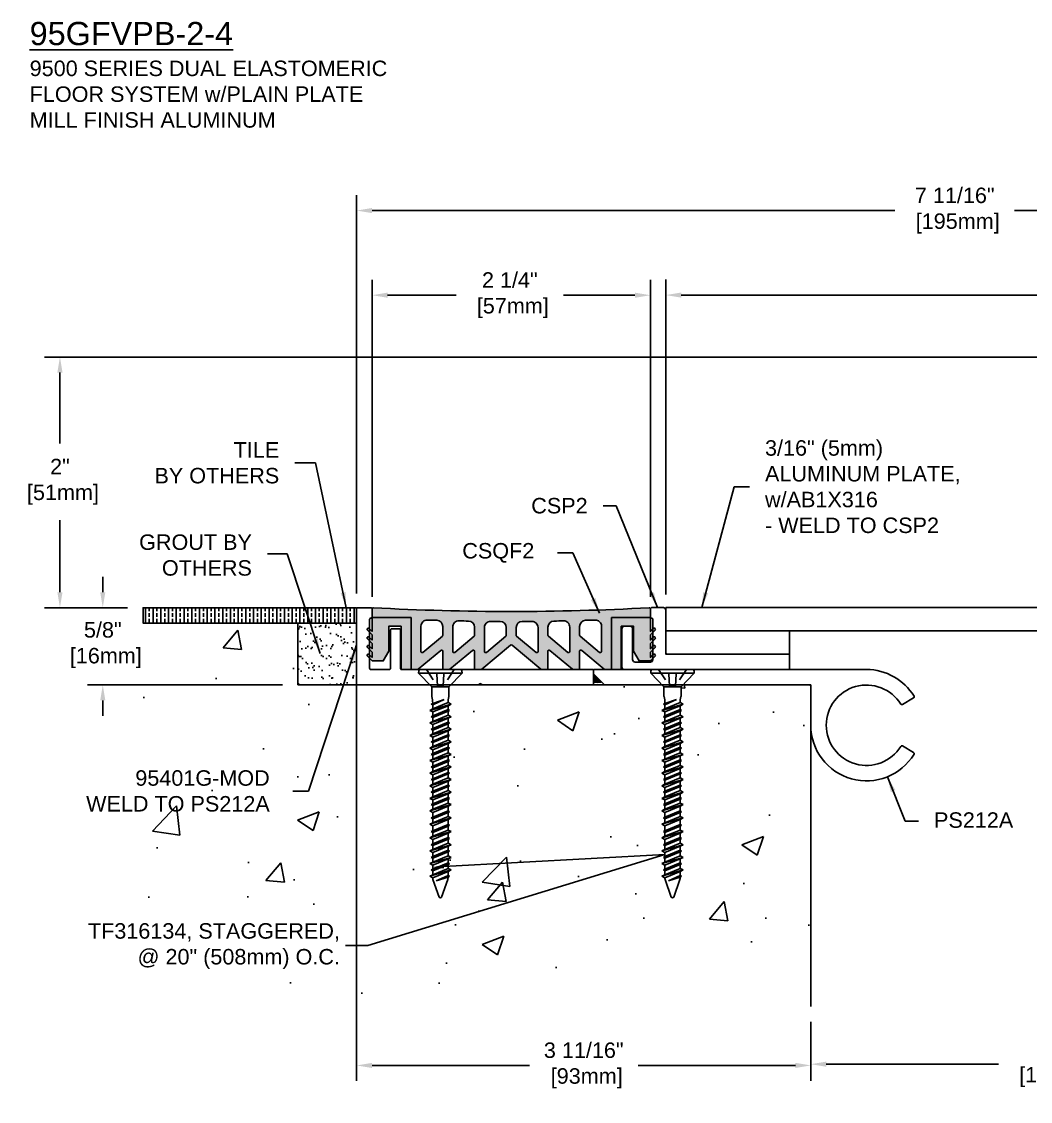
# Model space of a CAD drawing. Header units: inches. Extents: x -1.2 to 34.5, y 3.8 to 12.5.
# Drawn here: x -1.19 to 6.97, y 3.77 to 12.49 of the extents above; entities that cross this region are included whole.
import ezdxf
from ezdxf import colors
from ezdxf.entities.mleader import LeaderData, LeaderLine
from ezdxf.math import Vec2, Vec3

# ---------------------------------------------------------------- set-up
doc = ezdxf.new("R2010")
doc.units = ezdxf.units.IN
doc.header["$MEASUREMENT"] = 0
doc.linetypes.add('DASHED', pattern=[0.75, 0.5, -0.25])
for name, color, linetype in [('anchors', 4, 'Continuous'), ('conditions', 1, 'Continuous'), ('dimensions', 3, 'Continuous'), ('FILLER', 2, 'Continuous'), ('METALS', 7, 'Continuous'), ('text', 2, 'Continuous')]:
    doc.layers.add(name, color=color, linetype=linetype)
doc.styles.add('ARIAL', font='arial.ttf')
doc.dimstyles.new('Arial', dxfattribs={"dimtxt": 0.125, "dimasz": 0.125, "dimexe": 0.125, "dimexo": 0.125, "dimgap": 0.125, "dimtad": 0, "dimtih": 1, "dimtoh": 1, "dimdec": 4, "dimzin": 0, "dimdsep": 46, "dimlunit": 4, "dimtxsty": 'ARIAL', "dimcen": 0.09, "dimadec": 0, "dimazin": 0, "dimtfac": 1, "dimtdec": 4, "dimtofl": 0, "dimtmove": 0, "dimatfit": 3, "dimfxl": 0, "dimfrac": 2, "dimtolj": 1, "dimtzin": 0, "dimarcsym": 0})

# ---------------------------------------------------------------- blocks, each defined once
blk = doc.blocks.new('*D5')
at = {"layer": 'DEFPOINTS', "color": 0}
for p in [(9.1922, 10.2828), (9.1922, 9.7914), (4.0199, 7.7364)]:
    blk.add_point(p, dxfattribs=at)
at = {"layer": 'dimensions', "color": 0, "lineweight": -2}
for p, q in [((4.0199, 7.8614), (4.0199, 10.4078)), ((9.1922, 9.9164), (9.1922, 10.4078)), ((4.1449, 10.2828), (7.1228, 10.2828)), ((9.0672, 10.2828), (8.0893, 10.2828))]:
    blk.add_line(p, q, dxfattribs=at)
at = {"layer": 'dimensions', "color": 0}
for points in [[(4.1449, 10.3037), (4.1449, 10.262), (4.0199, 10.2828)], [(9.0672, 10.3037), (9.0672, 10.262), (9.1922, 10.2828)]]:
    blk.add_solid(points, dxfattribs=at)
at = {"layer": 'dimensions', "color": 0, "insert": (7.606, 10.2828), "char_height": 0.125, "attachment_point": 5, "style": 'ARIAL'}
blk.add_mtext('\\A1;5 3/16"\\P [131mm]', dxfattribs=at)
blk = doc.blocks.new('*D6')
at = {"layer": 'DEFPOINTS', "color": 0}
for p in [(1.5197, 7.6813), (5.1922, 4.5227), (5.1922, 4.0564)]:
    blk.add_point(p, dxfattribs=at)
at = {"layer": 'dimensions', "color": 0, "lineweight": -2}
for p, q in [((1.5197, 7.5563), (1.5197, 3.9314)), ((5.1922, 4.3977), (5.1922, 3.9314)), ((1.6447, 4.0564), (2.9164, 4.0564)), ((5.0672, 4.0564), (3.7955, 4.0564))]:
    blk.add_line(p, q, dxfattribs=at)
at = {"layer": 'dimensions', "color": 0}
for points in [[(1.6447, 4.0772), (1.6447, 4.0356), (1.5197, 4.0564)], [(5.0672, 4.0772), (5.0672, 4.0356), (5.1922, 4.0564)]]:
    blk.add_solid(points, dxfattribs=at)
at = {"layer": 'dimensions', "color": 0, "insert": (3.3559, 4.0564), "char_height": 0.125, "attachment_point": 5, "style": 'ARIAL'}
blk.add_mtext('\\A1;3 11/16"\\P [93mm]', dxfattribs=at)
blk = doc.blocks.new('*D7')
at = {"layer": 'DEFPOINTS', "color": 0}
for p in [(5.1922, 4.5327), (9.1922, 4.5327), (9.1922, 4.0665)]:
    blk.add_point(p, dxfattribs=at)
at = {"layer": 'dimensions', "color": 0, "lineweight": -2}
for p, q in [((5.1922, 4.4077), (5.1922, 3.9415)), ((9.1922, 4.4077), (9.1922, 3.9415)), ((5.3172, 4.0665), (6.7089, 4.0665)), ((9.0672, 4.0665), (7.6754, 4.0665))]:
    blk.add_line(p, q, dxfattribs=at)
at = {"layer": 'dimensions', "color": 0}
for points in [[(5.3172, 4.0873), (5.3172, 4.0456), (5.1922, 4.0665)], [(9.0672, 4.0873), (9.0672, 4.0456), (9.1922, 4.0665)]]:
    blk.add_solid(points, dxfattribs=at)
at = {"layer": 'dimensions', "color": 0, "insert": (7.1922, 4.0665), "char_height": 0.125, "attachment_point": 5, "style": 'ARIAL'}
blk.add_mtext('\\A1;4"\\P [102mm]', dxfattribs=at)
blk = doc.blocks.new('*D10')
at = {"layer": 'DEFPOINTS', "color": 0}
for p in [(-0.5329, 7.7563), (-0.207, 7.7563), (1.0446, 7.1313)]:
    blk.add_point(p, dxfattribs=at)
at = {"layer": 'dimensions', "color": 0, "lineweight": -2}
for p, q in [((-0.5329, 7.8813), (-0.5329, 8.0063)), ((-0.332, 7.7563), (-0.6579, 7.7563)), ((0.9196, 7.1313), (-0.6579, 7.1313)), ((-0.5329, 7.0063), (-0.5329, 6.8813))]:
    blk.add_line(p, q, dxfattribs=at)
at = {"layer": 'dimensions', "color": 0}
for points in [[(-0.5538, 7.8813), (-0.5121, 7.8813), (-0.5329, 7.7563)], [(-0.5538, 7.0063), (-0.5121, 7.0063), (-0.5329, 7.1313)]]:
    blk.add_solid(points, dxfattribs=at)
at = {"layer": 'dimensions', "color": 0, "insert": (-0.5329, 7.4539), "char_height": 0.125, "attachment_point": 5, "style": 'ARIAL'}
blk.add_mtext('\\A1;5/8"\\P [16mm]', dxfattribs=at)
blk = doc.blocks.new('*D11')
at = {"layer": 'DEFPOINTS', "color": 0}
for p in [(9.1922, 9.7814), (-0.8794, 7.7563), (-0.207, 7.7563)]:
    blk.add_point(p, dxfattribs=at)
at = {"layer": 'dimensions', "color": 0, "lineweight": -2}
for p, q in [((9.0672, 9.7814), (-1.0044, 9.7814)), ((-0.8794, 9.6564), (-0.8794, 9.0834)), ((-0.8794, 7.8813), (-0.8794, 8.4643)), ((-0.332, 7.7563), (-1.0044, 7.7563))]:
    blk.add_line(p, q, dxfattribs=at)
at = {"layer": 'dimensions', "color": 0}
for points in [[(-0.9002, 9.6564), (-0.8586, 9.6564), (-0.8794, 9.7814)], [(-0.9002, 7.8813), (-0.8586, 7.8813), (-0.8794, 7.7563)]]:
    blk.add_solid(points, dxfattribs=at)
at = {"layer": 'dimensions', "color": 0, "insert": (-0.8794, 8.7739), "char_height": 0.125, "attachment_point": 5, "style": 'ARIAL'}
blk.add_mtext('\\A1;2"\\P [51mm]', dxfattribs=at)
blk = doc.blocks.new('csp2')
blk.add_lwpolyline([(0, 0.33, -0.414214), (0.02, 0.35), (0.0665, 0.35, -0.414214), (0.0865, 0.33), (0.0865, 0.08, 0.414214), (0.1065, 0.06), (0.23, 0.06, 0.414214), (0.25, 0.08), (0.25, 0.405, 0.414214), (0.24, 0.415, -0.414214), (0.23, 0.425), (0.23, 0.49, -0.414214), (0.24, 0.5), (0.335, 0.5, -0.414214), (0.355, 0.48), (0.355, 0.135, 0.414214), (0.365, 0.125), (1.3552, 0.125), (1.3552, 0), (0.335, 0), (0.02, 0, -0.414214), (0, 0.02)], format="xyb", close=True)
blk = doc.blocks.new('1inchShim')
blk.add_lwpolyline([(46.4521, 33.613), (47.4521, 33.613), (47.4521, 33.4255), (46.4521, 33.4255), (46.4521, 33.613)])
blk = doc.blocks.new('A$C63CB1885')
for p, q in [((-0.1762, 0), (-0.1747, 0.0182)), ((-0.1762, 0), (0.1762, 0)), ((-0.1762, 0), (-0.0698, -0.1125)), ((-0.1634, 0.0285), (0.1634, 0.0285)), ((0.0698, -0.1125), (0.1762, 0)), ((0.1762, 0), (0.1747, 0.0182)), ((-0.0698, -0.1125), (0.0698, -0.1125)), ((-0.0698, -0.1125), (-0.0698, -0.1796)), ((0.0698, -0.1125), (0.0698, -0.1796)), ((-0.0863, -0.3019), (0.0862, -0.2511)), ((-0.0737, -0.2511), (0.0321, -0.2146)), ((-0.0737, -0.2511), (-0.0622, -0.2449)), ((-0.0737, -0.2511), (-0.0622, -0.2573)), ((-0.0687, -0.1892), (-0.0633, -0.2152)), ((-0.0623, -0.2248), (-0.0622, -0.2449)), ((-0.0622, -0.2449), (0.0321, -0.2146)), ((0.0321, -0.2146), (-0.0622, -0.2573)), ((0.0622, -0.2382), (-0.0622, -0.289)), ((-0.0622, -0.2573), (-0.0622, -0.289)), ((0.0622, -0.2248), (0.0622, -0.2382)), ((0.0862, -0.2511), (0.0622, -0.264)), ((0.0862, -0.2511), (0.0622, -0.2382)), ((0.0687, -0.1892), (0.0633, -0.2152)), ((-0.0863, -0.3019), (-0.0622, -0.289)), ((-0.0863, -0.3019), (-0.0622, -0.3148)), ((-0.0737, -0.3527), (0.0737, -0.3019)), ((-0.0737, -0.3527), (-0.0622, -0.3465)), ((0.0622, -0.264), (-0.0622, -0.3148)), ((-0.0622, -0.3465), (0.0622, -0.2957)), ((0.0622, -0.308), (-0.0622, -0.3588)), ((-0.0622, -0.3148), (-0.0622, -0.3465)), ((0.0622, -0.3397), (-0.0622, -0.3905)), ((0.0622, -0.264), (0.0622, -0.2957)), ((0.0737, -0.3019), (0.0622, -0.2957)), ((0.0737, -0.3019), (0.0622, -0.308)), ((0.0622, -0.308), (0.0622, -0.3397)), ((0.0862, -0.3527), (0.0622, -0.3397)), ((-0.0863, -0.4034), (0.0862, -0.3527)), ((-0.0863, -0.4034), (-0.0622, -0.3905)), ((-0.0863, -0.4034), (-0.0622, -0.4164)), ((-0.0737, -0.3527), (-0.0622, -0.3588)), ((-0.0737, -0.4542), (0.0737, -0.4034)), ((-0.0622, -0.3588), (-0.0622, -0.3905)), ((0.0622, -0.3656), (-0.0622, -0.4164)), ((-0.0622, -0.4481), (0.0622, -0.3973)), ((0.0622, -0.4096), (-0.0622, -0.4604)), ((-0.0622, -0.4164), (-0.0622, -0.4481)), ((0.0862, -0.3527), (0.0622, -0.3656)), ((0.0622, -0.3656), (0.0622, -0.3973)), ((0.0737, -0.4034), (0.0622, -0.3973)), ((0.0737, -0.4034), (0.0622, -0.4096)), ((0.0622, -0.4096), (0.0622, -0.4413)), ((-0.0863, -0.505), (0.0862, -0.4542)), ((-0.0863, -0.505), (-0.0622, -0.4921)), ((-0.0863, -0.505), (-0.0622, -0.5179)), ((-0.0737, -0.4542), (-0.0622, -0.4481)), ((-0.0737, -0.4542), (-0.0622, -0.4604)), ((-0.0737, -0.5558), (0.0737, -0.505)), ((0.0622, -0.4413), (-0.0622, -0.4921)), ((-0.0622, -0.4604), (-0.0622, -0.4921)), ((0.0622, -0.4671), (-0.0622, -0.5179)), ((-0.0622, -0.5496), (0.0622, -0.4988)), ((0.0622, -0.5112), (-0.0622, -0.5619)), ((-0.0622, -0.5179), (-0.0622, -0.5496)), ((0.0862, -0.4542), (0.0622, -0.4671)), ((0.0622, -0.4671), (0.0622, -0.4988)), ((0.0737, -0.505), (0.0622, -0.4988)), ((0.0737, -0.505), (0.0622, -0.5112)), ((0.0622, -0.5112), (0.0622, -0.5429)), ((0.0862, -0.4542), (0.0622, -0.4413)), ((-0.0863, -0.6066), (0.0862, -0.5558)), ((-0.0863, -0.6066), (-0.0622, -0.5936)), ((-0.0863, -0.6066), (-0.0622, -0.6195)), ((-0.0737, -0.5558), (-0.0622, -0.5496)), ((-0.0737, -0.5558), (-0.0622, -0.5619)), ((-0.0737, -0.6573), (0.0737, -0.6066)), ((0.0622, -0.5429), (-0.0622, -0.5936)), ((-0.0622, -0.5619), (-0.0622, -0.5936)), ((0.0622, -0.5687), (-0.0622, -0.6195)), ((-0.0622, -0.6512), (0.0622, -0.6004)), ((0.0862, -0.5558), (0.0622, -0.5687)), ((0.0622, -0.5687), (0.0622, -0.6004)), ((0.0737, -0.6066), (0.0622, -0.6004)), ((0.0737, -0.6066), (0.0622, -0.6127)), ((0.0862, -0.5558), (0.0622, -0.5429)), ((-0.0863, -0.7081), (0.0862, -0.6573)), ((-0.0863, -0.7081), (-0.0622, -0.6952)), ((-0.0737, -0.6573), (-0.0622, -0.6512)), ((-0.0737, -0.6573), (-0.0622, -0.6635)), ((0.0622, -0.6127), (-0.0622, -0.6635)), ((-0.0622, -0.6195), (-0.0622, -0.6512)), ((0.0622, -0.6444), (-0.0622, -0.6952)), ((-0.0622, -0.6635), (-0.0622, -0.6952)), ((0.0622, -0.6703), (-0.0622, -0.721)), ((0.0622, -0.6127), (0.0622, -0.6444)), ((0.0862, -0.6573), (0.0622, -0.6703)), ((0.0622, -0.6703), (0.0622, -0.702)), ((0.0862, -0.6573), (0.0622, -0.6444)), ((-0.0863, -0.7081), (-0.0622, -0.721)), ((-0.0863, -0.8097), (0.0862, -0.7589)), ((-0.0737, -0.7589), (0.0737, -0.7081)), ((-0.0737, -0.7589), (-0.0622, -0.7527)), ((-0.0737, -0.7589), (-0.0622, -0.7651)), ((-0.0622, -0.7527), (0.0622, -0.702)), ((0.0622, -0.7143), (-0.0622, -0.7651)), ((-0.0622, -0.721), (-0.0622, -0.7527)), ((0.0622, -0.746), (-0.0622, -0.7968)), ((-0.0622, -0.7651), (-0.0622, -0.7967)), ((0.0622, -0.7718), (-0.0622, -0.8226)), ((0.0737, -0.7081), (0.0622, -0.702)), ((0.0737, -0.7081), (0.0622, -0.7143)), ((0.0622, -0.7143), (0.0622, -0.746)), ((0.0862, -0.7589), (0.0622, -0.7718)), ((0.0622, -0.7718), (0.0622, -0.8035)), ((0.0862, -0.7589), (0.0622, -0.746)), ((-0.0863, -0.8097), (-0.0622, -0.7968)), ((-0.0863, -0.8097), (-0.0622, -0.8226)), ((-0.0863, -0.9112), (0.0862, -0.8605)), ((-0.0737, -0.8605), (0.0737, -0.8097)), ((-0.0737, -0.8605), (-0.0622, -0.8543)), ((-0.0737, -0.8605), (-0.0622, -0.8666)), ((-0.0622, -0.8543), (0.0622, -0.8035)), ((0.0622, -0.8159), (-0.0622, -0.8666)), ((-0.0622, -0.8226), (-0.0622, -0.8543)), ((0.0622, -0.8475), (-0.0622, -0.8983)), ((-0.0622, -0.8666), (-0.0622, -0.8983)), ((0.0737, -0.8097), (0.0622, -0.8035)), ((0.0737, -0.8097), (0.0622, -0.8159)), ((0.0622, -0.8159), (0.0622, -0.8475)), ((0.0862, -0.8605), (0.0622, -0.8734)), ((0.0862, -0.8605), (0.0622, -0.8475)), ((-0.0863, -0.9112), (-0.0622, -0.8983)), ((-0.0863, -0.9112), (-0.0622, -0.9242)), ((-0.0737, -0.962), (0.0737, -0.9112)), ((-0.0737, -0.962), (-0.0622, -0.9559)), ((0.0622, -0.8734), (-0.0622, -0.9242)), ((-0.0622, -0.9559), (0.0622, -0.9051)), ((0.0622, -0.9174), (-0.0622, -0.9682)), ((-0.0622, -0.9242), (-0.0622, -0.9558)), ((0.0622, -0.9491), (-0.0622, -0.9999)), ((0.0622, -0.8734), (0.0622, -0.9051)), ((0.0737, -0.9112), (0.0622, -0.9051)), ((0.0737, -0.9112), (0.0622, -0.9174)), ((0.0622, -0.9174), (0.0622, -0.9491)), ((0.0862, -0.962), (0.0622, -0.9491)), ((-0.0863, -1.0128), (0.0862, -0.962)), ((-0.0863, -1.0128), (-0.0622, -0.9999)), ((-0.0863, -1.0128), (-0.0622, -1.0257)), ((-0.0737, -0.962), (-0.0622, -0.9682)), ((-0.0737, -1.0636), (0.0737, -1.0128)), ((-0.0622, -0.9682), (-0.0622, -0.9999)), ((0.0622, -0.975), (-0.0622, -1.0257)), ((-0.0622, -1.0574), (0.0622, -1.0066)), ((0.0622, -1.019), (-0.0622, -1.0698)), ((-0.0622, -1.0257), (-0.0622, -1.0574)), ((0.0862, -0.962), (0.0622, -0.975)), ((0.0622, -0.975), (0.0622, -1.0066)), ((0.0737, -1.0128), (0.0622, -1.0066)), ((0.0737, -1.0128), (0.0622, -1.019)), ((0.0622, -1.019), (0.0622, -1.0507)), ((-0.0863, -1.1144), (0.0862, -1.0636)), ((-0.0863, -1.1144), (-0.0622, -1.1015)), ((-0.0863, -1.1144), (-0.0622, -1.1273)), ((-0.0737, -1.0636), (-0.0622, -1.0574)), ((-0.0737, -1.0636), (-0.0622, -1.0698)), ((-0.0737, -1.1715), (0.0737, -1.1207)), ((0.0622, -1.0507), (-0.0622, -1.1015)), ((-0.0622, -1.0697), (-0.0622, -1.1014)), ((0.0622, -1.0765), (-0.0622, -1.1273)), ((-0.0622, -1.1653), (0.0622, -1.1145)), ((0.0622, -1.1269), (-0.0622, -1.1776)), ((-0.0622, -1.1273), (-0.0622, -1.1653)), ((0.0862, -1.0636), (0.0622, -1.0765)), ((0.0622, -1.0765), (0.0622, -1.1145)), ((0.0737, -1.1207), (0.0622, -1.1145)), ((0.0737, -1.1207), (0.0622, -1.1269)), ((0.0622, -1.1269), (0.0622, -1.1585)), ((0.0862, -1.0636), (0.0622, -1.0507)), ((-0.0863, -1.2223), (0.0862, -1.1715)), ((-0.0863, -1.2223), (-0.0622, -1.2093)), ((-0.0737, -1.1715), (-0.0622, -1.1653)), ((-0.0737, -1.1715), (-0.0622, -1.1776)), ((0.0622, -1.1585), (-0.0622, -1.2093)), ((-0.0622, -1.1776), (-0.0622, -1.2093)), ((0.0622, -1.1844), (-0.0622, -1.2352)), ((0.0862, -1.1715), (0.0622, -1.1844)), ((0.0622, -1.1844), (0.0622, -1.2247)), ((0.0862, -1.1715), (0.0622, -1.1585)), ((-0.0863, -1.2223), (-0.0622, -1.2352)), ((-0.0863, -1.3324), (0.0862, -1.2816)), ((-0.0737, -1.2816), (0.0737, -1.2308)), ((-0.0737, -1.2816), (-0.0622, -1.2754)), ((-0.0737, -1.2816), (-0.0622, -1.2878)), ((-0.0622, -1.2754), (0.0622, -1.2247)), ((-0.0622, -1.2352), (-0.0622, -1.2754)), ((0.0622, -1.237), (-0.0622, -1.2878)), ((0.0622, -1.2687), (-0.0622, -1.3195)), ((-0.0622, -1.2877), (-0.0622, -1.3194)), ((0.0622, -1.2945), (-0.0622, -1.3453)), ((0.0737, -1.2308), (0.0622, -1.2247)), ((0.0737, -1.2308), (0.0622, -1.237)), ((0.0622, -1.237), (0.0622, -1.2687)), ((0.0862, -1.2816), (0.0622, -1.2945)), ((0.0622, -1.2945), (0.0622, -1.3303)), ((0.0862, -1.2816), (0.0622, -1.2687)), ((-0.0863, -1.3324), (-0.0622, -1.3195)), ((-0.0863, -1.3324), (-0.0622, -1.3453)), ((-0.0863, -1.438), (0.0862, -1.3872)), ((-0.0737, -1.3872), (0.0737, -1.3365)), ((-0.0737, -1.3872), (-0.0622, -1.3811)), ((-0.0737, -1.3872), (-0.0622, -1.3934)), ((-0.0622, -1.3811), (0.0622, -1.3303)), ((0.0622, -1.3426), (-0.0622, -1.3934)), ((-0.0622, -1.3453), (-0.0622, -1.381)), ((0.0622, -1.3743), (-0.0622, -1.4251)), ((-0.0622, -1.3934), (-0.0622, -1.4251)), ((0.0737, -1.3365), (0.0622, -1.3303)), ((0.0737, -1.3365), (0.0622, -1.3426)), ((0.0622, -1.3426), (0.0622, -1.3743)), ((0.0862, -1.3872), (0.0622, -1.4002)), ((0.0862, -1.3872), (0.0622, -1.3743)), ((-0.0863, -1.438), (-0.0622, -1.4251)), ((-0.0863, -1.438), (-0.0622, -1.4509)), ((-0.0737, -1.4895), (0.0737, -1.4387)), ((-0.0737, -1.4895), (-0.0622, -1.4833)), ((0.0622, -1.4002), (-0.0622, -1.4509)), ((-0.0622, -1.4833), (0.0622, -1.4326)), ((0.0622, -1.4449), (-0.0622, -1.4957)), ((-0.0622, -1.4509), (-0.0622, -1.4833)), ((0.0622, -1.4766), (-0.0622, -1.5274)), ((0.0622, -1.4002), (0.0622, -1.4326)), ((0.0737, -1.4387), (0.0622, -1.4326)), ((0.0737, -1.4387), (0.0622, -1.4449)), ((0.0622, -1.4449), (0.0622, -1.4766)), ((0.0862, -1.4895), (0.0622, -1.4766)), ((-0.0863, -1.5403), (0.0862, -1.4895)), ((-0.0863, -1.5403), (-0.0622, -1.5274)), ((-0.0863, -1.5403), (-0.0622, -1.5532)), ((-0.0737, -1.4895), (-0.0622, -1.4957)), ((-0.0737, -1.5918), (0.0737, -1.541)), ((-0.0622, -1.4956), (-0.0621, -1.5273)), ((0.0622, -1.5024), (-0.0622, -1.5532)), ((-0.0622, -1.5856), (0.0622, -1.5348)), ((0.0622, -1.5471), (-0.0622, -1.5979)), ((-0.0621, -1.5532), (-0.0621, -1.5856)), ((0.0862, -1.4895), (0.0622, -1.5024)), ((0.0622, -1.5024), (0.0622, -1.5348)), ((0.0737, -1.541), (0.0622, -1.5348)), ((0.0737, -1.541), (0.0622, -1.5471)), ((0.0622, -1.5471), (0.0622, -1.5788)), ((-0.0863, -1.6425), (0.0862, -1.5918)), ((-0.0863, -1.6425), (-0.0622, -1.6296)), ((-0.0863, -1.6425), (-0.0622, -1.6555)), ((-0.0737, -1.5918), (-0.0622, -1.5856)), ((-0.0737, -1.5918), (-0.0622, -1.5979)), ((0.0622, -1.5788), (-0.0622, -1.6296)), ((0.0622, -1.6047), (-0.0622, -1.6555)), ((-0.0621, -1.5979), (-0.0621, -1.6296)), ((-0.0335, -1.6795), (0.0622, -1.6364)), ((-0.0335, -1.6795), (0.0737, -1.6425)), ((0.0622, -1.6487), (-0.0335, -1.6795)), ((0.0862, -1.5918), (0.0622, -1.6047)), ((0.0622, -1.6047), (0.0622, -1.6522)), ((0.0737, -1.6425), (0.0622, -1.6364)), ((0.0737, -1.6425), (0.0622, -1.6487)), ((0.0862, -1.5918), (0.0622, -1.5788)), ((-0.0596, -1.6676), (-0.0096, -1.8103)), ((0.0596, -1.6676), (0.0096, -1.8103))]:
    blk.add_line(p, q)
at = {"linetype": 'DASHED', "ltscale": 0.025}
for p, q in [((-0.1125, 0.0285), (-0.024, -0.1065)), ((-0.024, -0.1065), (-0.0311, 0.0283)), ((0.024, -0.1065), (0.0311, 0.0285)), ((0.1125, 0.0285), (0.024, -0.1065)), ((-0.024, -0.1065), (0.024, -0.1065))]:
    blk.add_line(p, q, dxfattribs=at)
for centre, radius, start, end in [((-0.1634, 0.0173), 0.0112, 90, 175), ((0.1634, 0.0173), 0.0112, 5, 90), ((-0.0233, -0.1796), 0.0465, 180, 191.9357), ((-0.1088, -0.2248), 0.0465, 0, 11.9357), ((0.1087, -0.2248), 0.0465, 168.0643, 180), ((0.0233, -0.1796), 0.0465, 348.0643, 0), ((-0.0158, -1.6522), 0.0465, 183.94761, 199.30575), ((0.0158, -1.6522), 0.0465, 340.69425, 0), ((0, -1.806), 0.0106, 204.10008, 335.89992)]:
    blk.add_arc(centre, radius, start, end)
blk = doc.blocks.new('TF316134')
blk.add_blockref('A$C63CB1885', (0, -0.0285))
blk = doc.blocks.new('*D12')
at = {"layer": 'DEFPOINTS', "color": 0}
for p in [(9.1922, 10.9659), (9.1922, 10.7344), (1.5197, 7.7464)]:
    blk.add_point(p, dxfattribs=at)
at = {"layer": 'dimensions', "color": 0, "lineweight": -2}
for p, q in [((1.5197, 7.8714), (1.5197, 11.0909)), ((9.1922, 10.8594), (9.1922, 11.0909)), ((1.6447, 10.9659), (5.8727, 10.9659)), ((9.0672, 10.9659), (6.8392, 10.9659))]:
    blk.add_line(p, q, dxfattribs=at)
at = {"layer": 'dimensions', "color": 0}
for points in [[(1.6447, 10.9867), (1.6447, 10.945), (1.5197, 10.9659)], [(9.0672, 10.9867), (9.0672, 10.945), (9.1922, 10.9659)]]:
    blk.add_solid(points, dxfattribs=at)
at = {"layer": 'dimensions', "color": 0, "insert": (6.3559, 10.9659), "char_height": 0.125, "attachment_point": 5, "style": 'ARIAL'}
blk.add_mtext('\\A1;7 11/16"\\P [195mm]', dxfattribs=at)
blk = doc.blocks.new('*D13')
at = {"layer": 'DEFPOINTS', "color": 0}
for p in [(3.8947, 10.2818), (1.6447, 7.7189), (3.8947, 7.7189)]:
    blk.add_point(p, dxfattribs=at)
at = {"layer": 'dimensions', "color": 0, "lineweight": -2}
for p, q in [((1.6447, 7.8439), (1.6447, 10.4068)), ((3.8947, 7.8439), (3.8947, 10.4068)), ((1.7697, 10.2818), (2.3235, 10.2818)), ((3.7697, 10.2818), (3.1929, 10.2818))]:
    blk.add_line(p, q, dxfattribs=at)
at = {"layer": 'dimensions', "color": 0}
for points in [[(1.7697, 10.3027), (1.7697, 10.261), (1.6447, 10.2818)], [(3.7697, 10.3027), (3.7697, 10.261), (3.8947, 10.2818)]]:
    blk.add_solid(points, dxfattribs=at)
at = {"layer": 'dimensions', "color": 0, "insert": (2.7582, 10.2818), "char_height": 0.125, "attachment_point": 5, "style": 'ARIAL'}
blk.add_mtext('\\A1;2 1/4"\\P [57mm]', dxfattribs=at)
blk = doc.blocks.new('PS212A')
at = {"linetype": 'Continuous', "flags": 128}
blk.add_lwpolyline([(0.4509, 0.1254), (-1.7472, 0.1254, 0.414214), (-1.7572, 0.1154), (-1.7572, 0.0945, 0.198912), (-1.7543, 0.0875), (-1.6701, 0.0033, 0.198912), (-1.663, 0.0004), (-0.0092, 0.0004, -0.414214), (0.0008, -0.0096), (0.0008, -0.3247, 0.758338), (0.8355, -0.5586, 0.420887), (0.832, -0.5447), (0.741, -0.4922, 0.405496), (0.7275, -0.4956, -3.520953), (0.7275, -0.1539, 0.405496), (0.741, -0.1573), (0.832, -0.1047, 0.420887), (0.8355, -0.0909, 0.261868)], format="xyb", close=True, dxfattribs=at)
blk = doc.blocks.new('95401G')
blk.add_lwpolyline([(1.9147, 0), (1.0194, 0, -0.198912), (1.0123, 0.0029), (1.0073, 0.0079, 0.414214), (0.9932, 0.0079), (0.9882, 0.0029, -0.198912), (0.9811, 0), (0.0102, 0, -0.414214), (0.0002, 0.01), (0.0002, 0.615, -0.414214), (0.0102, 0.625), (0.1152, 0.625, -0.414214), (0.1252, 0.615), (0.1252, 0.55, -0.414214), (0.1152, 0.54, 0.414214), (0.1052, 0.53), (0.1052, 0.135, 0.414214), (0.1152, 0.125), (0.2652, 0.125, 0.414214), (0.2752, 0.135), (0.2752, 0.445, -0.414214), (0.2852, 0.455), (0.3452, 0.455, -0.414214), (0.3552, 0.445), (0.3552, 0.135, 0.414214), (0.3652, 0.125), (1.9147, 0.125)], format="xyb", close=True)
blk = doc.blocks.new('CSQF2')
h = blk.add_hatch(color=256)
h.paths.add_polyline_path([(4.5589, 1.888, 0.430422), (4.5483, 1.898, -0.027516), (2.3194, 1.898, 0.430422), (2.3089, 1.888), (2.3089, 1.8186), (2.6239, 1.8186), (2.6239, 1.3986), (2.6757, 1.3986, 0.176327), (2.6822, 1.4009), (2.8641, 1.5536, -0.63707), (2.8805, 1.5459), (2.8805, 1.4086, 0.414214), (2.8905, 1.3986), (2.9323, 1.3986, 0.176327), (2.9388, 1.4009), (3.1207, 1.5536, -0.63707), (3.1371, 1.5459), (3.1371, 1.4086, 0.414214), (3.1471, 1.3986), (3.1889, 1.3986, 0.176327), (3.1954, 1.4009), (3.4275, 1.5957, -0.36397), (3.4403, 1.5957), (3.6724, 1.4009, 0.176327), (3.6788, 1.3986), (3.7207, 1.3986, 0.414214), (3.7307, 1.4086), (3.7307, 1.5459, -0.63707), (3.7471, 1.5536), (3.929, 1.4009, 0.176327), (3.9354, 1.3986), (3.9773, 1.3986, 0.414214), (3.9873, 1.4086), (3.9873, 1.5459, -0.63707), (4.0037, 1.5536), (4.1856, 1.4009, 0.176327), (4.192, 1.3986), (4.2439, 1.3986), (4.2439, 1.8186), (4.5589, 1.8186)])
h.paths.add_polyline_path([(3.2675, 1.788, 0.000939), (3.3439, 1.7875, -0.412919), (3.3937, 1.7375), (3.3937, 1.6764, -0.221695), (3.3901, 1.6688), (3.2335, 1.5374, -0.63707), (3.2171, 1.545), (3.2171, 1.738, -0.416611)], flags=16)
h.paths.add_polyline_path([(3.1371, 1.7403), (3.1371, 1.6764, -0.221695), (3.1335, 1.6688), (2.9769, 1.5374, -0.63707), (2.9605, 1.545), (2.9605, 1.7417, -0.420307), (3.0115, 1.7917, 0.000939), (3.0879, 1.7903, -0.409242)], flags=16)
h.paths.add_polyline_path([(3.5239, 1.7875, 0.000939), (3.6003, 1.788, -0.416611), (3.6507, 1.738), (3.6507, 1.545, -0.63707), (3.6343, 1.5374), (3.4777, 1.6688, -0.221695), (3.4741, 1.6764), (3.4741, 1.7375, -0.412919)], flags=16)
h.paths.add_polyline_path([(2.8805, 1.7463), (2.8805, 1.6764, -0.221695), (2.8769, 1.6688), (2.7203, 1.5374, -0.63707), (2.7039, 1.545), (2.7039, 1.7487, -0.424014), (2.7555, 1.7987, 0.000939), (2.832, 1.7963, -0.405574)], flags=16)
h.paths.add_polyline_path([(3.7798, 1.7903, 0.000939), (3.8562, 1.7917, -0.420307), (3.9073, 1.7417), (3.9073, 1.545, -0.63707), (3.8909, 1.5374), (3.7343, 1.6688, -0.221695), (3.7307, 1.6764), (3.7307, 1.7403, -0.409242)], flags=16)
h.paths.add_polyline_path([(4.0358, 1.7963, 0.000939), (4.1122, 1.7987, -0.424014), (4.1639, 1.7487), (4.1639, 1.545, -0.63707), (4.1475, 1.5374), (3.9909, 1.6688, -0.221695), (3.9873, 1.6764), (3.9873, 1.7463, -0.405574)], flags=16)
h.paths.add_polyline_path([(2.6239, 1.8186), (2.3089, 1.8186), (2.3089, 1.7069), (2.2851, 1.7307, 0.414214), (2.271, 1.7307, 0.414214), (2.271, 1.7165), (2.3089, 1.6786), (2.3089, 1.6369), (2.2851, 1.6607, 0.414214), (2.271, 1.6607, 0.414214), (2.271, 1.6465), (2.3089, 1.6086), (2.3089, 1.5669), (2.2851, 1.5907, 0.414214), (2.271, 1.5907, 0.414214), (2.271, 1.5765), (2.3089, 1.5386), (2.3089, 1.4969), (2.2851, 1.5207, 0.414214), (2.271, 1.5207, 0.414214), (2.271, 1.5065), (2.306, 1.4715, 0.198912), (2.313, 1.4686), (2.3989, 1.4686), (2.4439, 1.5465), (2.4439, 1.7486), (2.5439, 1.7486), (2.5439, 1.3986), (2.6239, 1.3986)])
h.paths.add_polyline_path([(4.3239, 1.7486), (4.4239, 1.7486), (4.4239, 1.5465), (4.4689, 1.4686), (4.5547, 1.4686, 0.198912), (4.5618, 1.4715), (4.5968, 1.5065, 0.414214), (4.5968, 1.5207, 0.414214), (4.5827, 1.5207), (4.5589, 1.4969), (4.5589, 1.5386), (4.5968, 1.5765, 0.414214), (4.5968, 1.5907, 0.414214), (4.5827, 1.5907), (4.5589, 1.5669), (4.5589, 1.6086), (4.5968, 1.6465, 0.414214), (4.5968, 1.6607, 0.414214), (4.5827, 1.6607), (4.5589, 1.6369), (4.5589, 1.6786), (4.5968, 1.7165, 0.414214), (4.5968, 1.7307, 0.414214), (4.5827, 1.7307), (4.5589, 1.7069), (4.5589, 1.8186), (4.2439, 1.8186), (4.2439, 1.3986), (4.3239, 1.3986)])
for p, q in [((2.3089, 1.8186), (2.6239, 1.8186)), ((2.6239, 1.8186), (2.3089, 1.8186)), ((2.6239, 1.8186), (2.6239, 1.3986)), ((2.6239, 1.3986), (2.6239, 1.8186)), ((4.2439, 1.8186), (4.2439, 1.3986)), ((4.5589, 1.8186), (4.2439, 1.8186)), ((4.2439, 1.8186), (4.5589, 1.8186)), ((4.2439, 1.3986), (4.2439, 1.8186))]:
    blk.add_line(p, q)
for points in [[(2.8905, 1.3986), (2.9323, 1.3986, 0.176327), (2.9388, 1.4009), (3.1207, 1.5536, -0.63707), (3.1371, 1.5459), (3.1371, 1.4086, 0.414214), (3.1471, 1.3986), (3.1889, 1.3986, 0.176327), (3.1954, 1.4009), (3.4275, 1.5957, -0.36397), (3.4403, 1.5957), (3.6724, 1.4009, 0.176327), (3.6788, 1.3986), (3.7207, 1.3986, 0.414214), (3.7307, 1.4086), (3.7307, 1.5459, -0.63707), (3.7471, 1.5536), (3.929, 1.4009, 0.176327), (3.9354, 1.3986), (3.9773, 1.3986, 0.414214), (3.9873, 1.4086), (3.9873, 1.5459, -0.63707), (4.0037, 1.5536), (4.1856, 1.4009, 0.176327), (4.192, 1.3986), (4.2439, 1.3986), (4.3239, 1.3986), (4.3239, 1.7486), (4.4239, 1.7486), (4.4239, 1.5465), (4.4689, 1.4686), (4.5547, 1.4686, 0.198912), (4.5618, 1.4715), (4.5968, 1.5065, 0.414214), (4.5968, 1.5207, 0.414214), (4.5827, 1.5207), (4.5589, 1.4969), (4.5589, 1.5386), (4.5968, 1.5765, 0.414214), (4.5968, 1.5907, 0.414214), (4.5827, 1.5907), (4.5589, 1.5669), (4.5589, 1.6086), (4.5968, 1.6465, 0.414214), (4.5968, 1.6607, 0.414214), (4.5827, 1.6607), (4.5589, 1.6369), (4.5589, 1.6786), (4.5968, 1.7165, 0.414214), (4.5968, 1.7307, 0.414214), (4.5827, 1.7307), (4.5589, 1.7069), (4.5589, 1.8186), (4.5589, 1.888, 0.430422), (4.5483, 1.898, -0.027516), (2.3194, 1.898, 0.430422), (2.3089, 1.888), (2.3089, 1.8186), (2.3089, 1.7069), (2.2851, 1.7307, 0.414214), (2.271, 1.7307, 0.414214), (2.271, 1.7165), (2.3089, 1.6786), (2.3089, 1.6369), (2.2851, 1.6607, 0.414214), (2.271, 1.6607, 0.414214), (2.271, 1.6465), (2.3089, 1.6086), (2.3089, 1.5669), (2.2851, 1.5907, 0.414214), (2.271, 1.5907, 0.414214), (2.271, 1.5765), (2.3089, 1.5386), (2.3089, 1.4969), (2.2851, 1.5207, 0.414214), (2.271, 1.5207, 0.414214), (2.271, 1.5065), (2.306, 1.4715, 0.198912), (2.313, 1.4686), (2.3989, 1.4686), (2.4439, 1.5465), (2.4439, 1.7486), (2.5439, 1.7486), (2.5439, 1.3986), (2.6239, 1.3986), (2.6757, 1.3986, 0.176327), (2.6822, 1.4009), (2.8641, 1.5536, -0.63707), (2.8805, 1.5459), (2.8805, 1.4086, 0.414214)], [(2.8805, 1.6764, -0.221695), (2.8769, 1.6688), (2.7203, 1.5374, -0.63707), (2.7039, 1.545), (2.7039, 1.7487, -0.424014), (2.7555, 1.7987, 0.000939), (2.832, 1.7963, -0.405574), (2.8805, 1.7463)], [(3.1371, 1.7403), (3.1371, 1.6764, -0.221695), (3.1335, 1.6688), (2.9769, 1.5374, -0.63707), (2.9605, 1.545), (2.9605, 1.7417, -0.420307), (3.0115, 1.7917, 0.000939), (3.0879, 1.7903, -0.409242)], [(3.3937, 1.7375), (3.3937, 1.6764, -0.221695), (3.3901, 1.6688), (3.2335, 1.5374, -0.63707), (3.2171, 1.545), (3.2171, 1.738, -0.416611), (3.2675, 1.788, 0.000939), (3.3439, 1.7875, -0.412919)], [(3.4741, 1.7375), (3.4741, 1.6764, 0.221695), (3.4777, 1.6688), (3.6343, 1.5374, 0.63707), (3.6507, 1.545), (3.6507, 1.738, 0.416611), (3.6003, 1.788, -0.000939), (3.5239, 1.7875, 0.412919)], [(3.7798, 1.7903, 0.409242), (3.7307, 1.7403), (3.7307, 1.6764, 0.221695), (3.7343, 1.6688), (3.8909, 1.5374, 0.63707), (3.9073, 1.545), (3.9073, 1.7417, 0.420307), (3.8562, 1.7917, -0.000939)], [(3.9873, 1.7463), (3.9873, 1.6764, 0.221695), (3.9909, 1.6688), (4.1475, 1.5374, 0.63707), (4.1639, 1.545), (4.1639, 1.7487, 0.424014), (4.1122, 1.7987, -0.000939), (4.0358, 1.7963, 0.405574)]]:
    blk.add_lwpolyline(points, format="xyb", close=True)

msp = doc.modelspace()

# ---------------------------------------------------------------- hatches: boundary and pattern name
at = {"layer": 'conditions'}
h = msp.add_hatch(dxfattribs=at)
h.set_pattern_fill('ANSI33', color=256, scale=0.25, angle=45, style=0)
h.set_pattern_definition([(90, (-0.31365, 5.72848), (-0.0625, 1e-17), []), (90, (-0.2824, 5.75973), (-0.0625, 1e-17), [0.03125, -0.015625])])
h.paths.add_polyline_path([(-0.20698, 7.75632), (-0.20698, 7.63132), (1.50467, 7.63132), (1.50467, 7.73632, -0.4142136), (1.52467, 7.75632)])
h = msp.add_hatch(dxfattribs=at)
h.set_pattern_fill('AR-CONC', color=256, scale=0.25, style=0)
h.set_pattern_definition([(50, (-2.8016, 5.8635), (1.79315, -0.15688), [0.1875, -2.0625]), (355, (-2.8016, 5.8635), (-0.34688, 1.8805), [0.15, -1.65]), (100.451, (-2.6522, 5.8504), (1.44627, 1.7236), [0.15935, -1.75286]), (46.184, (-2.8016, 6.3635), (2.6681, -0.4138), [0.28125, -3.09375]), (96.636, (-2.5793, 6.329), (2.33666, 2.4353), [0.239, -2.6293]), (351.184, (-2.8016, 6.3635), (2.3367, 2.4353), [0.225, -2.475]), (21, (-2.5516, 6.2385), (1.49227, -1.00655), [0.1875, -2.0625]), (326, (-2.5516, 6.2385), (0.6083, 1.81288), [0.15, -1.65]), (71.451, (-2.4273, 6.1546), (2.10056, 0.80633), [0.15935, -1.75286]), (37.5, (-2.80165, 5.8635), (0.0304, 0.832235), [0, -1.63, 0, -1.675, 0, -1.65625]), (7.5, (-2.80165, 5.8635), (0.65767, 0.98603), [0, -0.955, 0, -1.5925, 0, -0.63125]), (327.5, (-3.35915, 5.8635), (1.334556, -0.056387), [0, -0.625, 0, -1.95, 0, -2.5875]), (317.5, (-3.6091, 5.8635), (1.45797, 0.25026), [0, -0.8125, 0, -1.295, 0, -1.8375])])
h.paths.add_polyline_path([(5.19217, 7.14136), (4.16816, 7.14136), (4.14355, 7.11536), (4.14355, 7.0434), (4.13706, 7.01268, 0.0521265), (4.13605, 7.00306), (4.13605, 6.98969), (4.16005, 6.97677), (4.13605, 6.96384), (4.13605, 6.93215), (4.14749, 6.92598), (4.13605, 6.91982), (4.13605, 6.88813), (4.16005, 6.8752), (4.13605, 6.86228), (4.13605, 6.83058), (4.14749, 6.82442), (4.13605, 6.81826), (4.13605, 6.78657), (4.16005, 6.77364), (4.13605, 6.76072), (4.13605, 6.72902), (4.14749, 6.72286), (4.13605, 6.7167), (4.13605, 6.685), (4.16005, 6.67208), (4.13605, 6.65915), (4.13605, 6.62746), (4.14749, 6.6213), (4.13605, 6.61513), (4.13605, 6.58344), (4.16005, 6.57052), (4.13605, 6.55759), (4.13605, 6.5259), (4.14749, 6.51973), (4.13605, 6.51357), (4.13605, 6.48188), (4.16005, 6.46895), (4.13605, 6.45603), (4.13605, 6.42433), (4.14749, 6.41817), (4.13605, 6.41201), (4.13605, 6.38032), (4.16005, 6.36739), (4.13605, 6.35447), (4.13605, 6.32277), (4.14749, 6.31661), (4.13605, 6.31045), (4.13605, 6.27875), (4.16005, 6.26583), (4.13605, 6.2529), (4.13605, 6.22121), (4.14749, 6.21505), (4.13605, 6.20888), (4.13605, 6.17719), (4.16005, 6.16427), (4.13605, 6.15134), (4.13605, 6.11333), (4.14749, 6.10717), (4.13605, 6.101), (4.13605, 6.06931), (4.16005, 6.05638), (4.13605, 6.04346), (4.13605, 6.0032), (4.14749, 5.99704), (4.13605, 5.99088), (4.13605, 5.95918), (4.16005, 5.94626), (4.13605, 5.93333), (4.13605, 5.89757), (4.14749, 5.89141), (4.13605, 5.88524), (4.13605, 5.85355), (4.16005, 5.84062), (4.13605, 5.8277), (4.13605, 5.79531), (4.14749, 5.78914), (4.13605, 5.78298), (4.13605, 5.75129), (4.16005, 5.73836), (4.13605, 5.72544), (4.13605, 5.69305), (4.14749, 5.68688), (4.13605, 5.68072), (4.13605, 5.64903), (4.16005, 5.6361), (4.13605, 5.62318), (4.13605, 5.59956), (4.15057, 5.60609), (4.16201, 5.59993), (4.15057, 5.59377), (4.13605, 5.5891), (4.13605, 5.56773), (4.08402, 5.41922, -0.7741233), (4.06358, 5.41922), (4.01155, 5.56773), (4.01155, 5.5724), (3.98755, 5.58532), (4.01155, 5.59825), (4.01155, 5.62994), (4.00011, 5.6361), (4.01155, 5.64227), (4.01155, 5.67466), (3.98755, 5.68758), (4.01155, 5.70051), (4.01155, 5.7322), (4.00011, 5.73836), (4.01155, 5.74453), (4.01155, 5.77692), (3.98755, 5.78984), (4.01155, 5.80277), (4.01155, 5.83446), (4.00011, 5.84062), (4.01155, 5.84679), (4.01155, 5.88255), (3.98755, 5.89548), (4.01155, 5.9084), (4.01155, 5.94009), (4.00011, 5.94626), (4.01155, 5.95242), (4.01155, 5.99268), (3.98755, 6.0056), (4.01155, 6.01853), (4.01155, 6.05022), (4.00011, 6.05638), (4.01155, 6.06255), (4.01155, 6.0747), (4.01155, 6.10056), (3.98755, 6.11348), (4.01155, 6.12641), (4.01155, 6.1581), (4.00011, 6.16427), (4.01155, 6.17043), (4.01155, 6.20212), (3.98755, 6.21505), (4.01155, 6.22797), (4.01155, 6.25966), (4.00011, 6.26583), (4.01155, 6.27199), (4.01155, 6.30368), (3.98755, 6.31661), (4.01155, 6.32953), (4.01155, 6.36123), (4.00011, 6.36739), (4.01155, 6.37355), (4.01155, 6.40525), (3.98755, 6.41817), (4.01155, 6.4311), (4.01155, 6.46279), (4.00011, 6.46895), (4.01155, 6.47512), (4.01155, 6.50681), (3.98755, 6.51973), (4.01155, 6.53266), (4.01155, 6.56435), (4.00011, 6.57052), (4.01155, 6.57668), (4.01155, 6.60837), (3.98755, 6.6213), (4.01155, 6.63422), (4.01155, 6.66591), (4.00011, 6.67208), (4.01155, 6.67824), (4.01155, 6.70993), (3.98755, 6.72286), (4.01155, 6.73578), (4.01155, 6.76748), (4.00011, 6.77364), (4.01155, 6.7798), (4.01155, 6.8115), (3.98755, 6.82442), (4.01155, 6.83735), (4.01155, 6.86904), (4.00011, 6.8752), (4.01155, 6.88137), (4.01155, 6.91306), (3.98755, 6.92598), (4.01155, 6.93891), (4.01155, 6.9706), (4.00011, 6.97677), (4.01155, 6.98293), (4.01155, 7.00306, 0.0521265), (4.01054, 7.01268), (4.00405, 7.0434), (4.00405, 7.11536), (3.97944, 7.14136), (2.29107, 7.14136), (2.26646, 7.11536), (2.26646, 7.0434), (2.25997, 7.01268, 0.0521265), (2.25896, 7.00306), (2.25896, 6.98969), (2.28296, 6.97677), (2.25896, 6.96384), (2.25896, 6.93215), (2.27041, 6.92598), (2.25896, 6.91982), (2.25896, 6.88813), (2.28296, 6.8752), (2.25896, 6.86228), (2.25896, 6.83058), (2.27041, 6.82442), (2.25896, 6.81826), (2.25896, 6.78657), (2.28296, 6.77364), (2.25896, 6.76072), (2.25896, 6.72902), (2.27041, 6.72286), (2.25896, 6.7167), (2.25896, 6.685), (2.28296, 6.67208), (2.25896, 6.65915), (2.25896, 6.62746), (2.27041, 6.6213), (2.25896, 6.61513), (2.25896, 6.58344), (2.28296, 6.57052), (2.25896, 6.55759), (2.25896, 6.5259), (2.27041, 6.51973), (2.25896, 6.51357), (2.25896, 6.48188), (2.28296, 6.46895), (2.25896, 6.45603), (2.25896, 6.42433), (2.27041, 6.41817), (2.25896, 6.41201), (2.25896, 6.38032), (2.28296, 6.36739), (2.25896, 6.35447), (2.25896, 6.32277), (2.27041, 6.31661), (2.25896, 6.31045), (2.25896, 6.27875), (2.28296, 6.26583), (2.25896, 6.2529), (2.25896, 6.22121), (2.27041, 6.21505), (2.25896, 6.20888), (2.25896, 6.17719), (2.28296, 6.16427), (2.25896, 6.15134), (2.25896, 6.11333), (2.27041, 6.10717), (2.25896, 6.101), (2.25896, 6.06931), (2.28296, 6.05638), (2.25896, 6.04346), (2.25896, 6.0032), (2.27041, 5.99704), (2.25896, 5.99088), (2.25896, 5.95918), (2.28296, 5.94626), (2.25896, 5.93333), (2.25896, 5.89757), (2.27041, 5.89141), (2.25896, 5.88524), (2.25896, 5.85355), (2.28296, 5.84062), (2.25896, 5.8277), (2.25896, 5.79531), (2.27041, 5.78914), (2.25896, 5.78298), (2.25896, 5.75129), (2.28296, 5.73836), (2.25896, 5.72544), (2.25896, 5.69305), (2.27041, 5.68688), (2.25896, 5.68072), (2.25896, 5.64903), (2.28296, 5.6361), (2.25896, 5.62318), (2.25896, 5.59956), (2.27348, 5.60609), (2.28492, 5.59993), (2.27348, 5.59377), (2.25896, 5.5891), (2.25896, 5.56773), (2.20693, 5.41922, -0.7741233), (2.18649, 5.41922), (2.13446, 5.56773), (2.13446, 5.5724), (2.11046, 5.58532), (2.13446, 5.59825), (2.13446, 5.62994), (2.12302, 5.6361), (2.13446, 5.64227), (2.13446, 5.67466), (2.11046, 5.68758), (2.13446, 5.70051), (2.13446, 5.7322), (2.12302, 5.73836), (2.13446, 5.74453), (2.13446, 5.77692), (2.11046, 5.78984), (2.13446, 5.80277), (2.13446, 5.83446), (2.12302, 5.84062), (2.13446, 5.84679), (2.13446, 5.88255), (2.11046, 5.89548), (2.13446, 5.9084), (2.13446, 5.94009), (2.12302, 5.94626), (2.13446, 5.95242), (2.13446, 5.99268), (2.11046, 6.0056), (2.13446, 6.01853), (2.13446, 6.05022), (2.12302, 6.05638), (2.13446, 6.06255), (2.13446, 6.0747), (2.13446, 6.10056), (2.11046, 6.11348), (2.13446, 6.12641), (2.13446, 6.1581), (2.12302, 6.16427), (2.13446, 6.17043), (2.13446, 6.20212), (2.11046, 6.21505), (2.13446, 6.22797), (2.13446, 6.25966), (2.12302, 6.26583), (2.13446, 6.27199), (2.13446, 6.30368), (2.11046, 6.31661), (2.13446, 6.32953), (2.13446, 6.36123), (2.12302, 6.36739), (2.13446, 6.37355), (2.13446, 6.40525), (2.11046, 6.41817), (2.13446, 6.4311), (2.13446, 6.46279), (2.12302, 6.46895), (2.13446, 6.47512), (2.13446, 6.50681), (2.11046, 6.51973), (2.13446, 6.53266), (2.13446, 6.56435), (2.12302, 6.57052), (2.13446, 6.57668), (2.13446, 6.60837), (2.11046, 6.6213), (2.13446, 6.63422), (2.13446, 6.66591), (2.12302, 6.67208), (2.13446, 6.67824), (2.13446, 6.70993), (2.11046, 6.72286), (2.13446, 6.73578), (2.13446, 6.76748), (2.12302, 6.77364), (2.13446, 6.7798), (2.13446, 6.8115), (2.11046, 6.82442), (2.13446, 6.83735), (2.13446, 6.86904), (2.12302, 6.8752), (2.13446, 6.88137), (2.13446, 6.91306), (2.11046, 6.92598), (2.13446, 6.93891), (2.13446, 6.9706), (2.12302, 6.97677), (2.13446, 6.98293), (2.13446, 7.00306, 0.0521265), (2.13346, 7.01268), (2.12696, 7.0434), (2.12696, 7.11536), (2.10235, 7.14136), (1.04456, 7.14136), (1.04456, 7.64136), (-0.20698, 7.64136), (-0.20698, 4.53274), (5.19217, 4.53274)])
h.paths.add_polyline_path([(2.18707, 5.41755, 0.6481666), (2.20635, 5.41755), (2.20693, 5.41922, -0.7741233), (2.18649, 5.41922)], flags=17)
h.paths.add_polyline_path([(-0.4179, 6.29502), (1.66302, 6.29502), (1.66302, 5.85801), (-0.4179, 5.85801)], flags=9)
h = msp.add_hatch(dxfattribs=at)
h.set_pattern_fill('AR-SAND', color=256, scale=0.0625, style=0)
h.paths.add_polyline_path([(1.51967, 7.63132), (1.04456, 7.63132), (1.04456, 7.13132), (1.52967, 7.13132, -0.4142136), (1.51967, 7.14132)])
at = {"layer": 'METALS'}
h = msp.add_hatch(color=253, dxfattribs=at)
edge = h.paths.add_edge_path()
edge.add_arc((3.44417, 7.23546), 0.01, 180, 225)
edge.add_line((3.43709, 7.22839), (3.50536, 7.15016))
edge.add_arc((3.47021, 7.29644), 0.15045, 256.139971, 283.512286, ccw=False)
edge.add_line((3.43417, 7.15037), (3.43417, 7.23546))

# ---------------------------------------------------------------- linework, layer by layer
at = {"layer": 'conditions'}
for p, q in [((1.04456, 7.13132), (1.04456, 7.63132)), ((5.19217, 7.13132), (1.04456, 7.13132)), ((5.19217, 7.13132), (5.19217, 4.53274))]:
    msp.add_line(p, q, dxfattribs=at)
msp.add_lwpolyline([(1.51967, 7.75632), (-0.20698, 7.75632), (-0.20698, 7.63132), (1.51967, 7.63132)], close=True, dxfattribs=at)
at = {"layer": 'METALS'}
msp.add_lwpolyline([(4.01993, 7.75636), (4.01993, 7.56886), (8.99217, 7.56886), (8.99217, 7.75636)], close=True, dxfattribs=at)

# ---------------------------------------------------------------- block references
msp.add_blockref('PS212A', (5.19136, 7.13096))
at = {"layer": 'anchors'}
for p in [(2.19671, 7.25636), (4.0738, 7.25636)]:
    msp.add_blockref('TF316134', p, dxfattribs=at)
at = {"layer": 'FILLER'}
msp.add_blockref('CSQF2', (-0.66422, 5.85776), dxfattribs=at)
at = {"layer": 'METALS'}
for name, p in [('95401G', (1.51942, 7.13132)), ('csp2', (3.66493, 7.25636)), ('1inchShim', (-42.43221, -26.04417))]:
    msp.add_blockref(name, p, dxfattribs=at)

# ---------------------------------------------------------------- texts
at = {"layer": 'text', "insert": (-1.12428, 12.49051), "char_height": 0.1875, "width": 7.03125, "attachment_point": 1, "style": 'ARIAL'}
msp.add_mtext('{\\L95GFVPB-2-4\\P\\H0.6667x;\\l9500 SERIES DUAL ELASTOMERIC\\PFLOOR SYSTEM w/PLAIN PLATE\\PMILL FINISH ALUMINUM}', dxfattribs=at)
at = {"layer": 'text', "char_height": 0.125, "style": 'ARIAL'}
for s, insert, attachment_point in [('TILE\\PBY OTHERS', (0.89382, 8.92667), 6), ('3/16" (5mm)\\PALUMINUM PLATE,\\Pw/AB1X316\\P- WELD TO CSP2', (4.82197, 8.73373), 4), ('CSP2', (3.38769, 8.57977), 6), ('GROUT BY\\POTHERS', (0.67261, 8.18088), 6), ('CSQF2', (2.956, 8.19908), 6), ('95401G-MOD\\PWELD TO PS212A', (0.81685, 6.27449), 6), ('\\A1;PS212A', (6.18857, 6.03866), 4)]:
    msp.add_mtext(s, dxfattribs=dict(at, insert=insert, attachment_point=attachment_point))

# ---------------------------------------------------------------- dimensions: what is measured, and where the dimension line sits
at = {"layer": 'dimensions'}
for base, p1, p2, override, picture, middle in [((9.19217, 10.96588), (1.51967, 7.74636), (9.19217, 10.73438), {"dimdec": 4, "dimpost": '\\X'}, '*D12', (6.35592, 10.96588)), ((3.89467, 10.28184), (1.64467, 7.71886), (3.89467, 7.71886), {"dimpost": '\\X'}, '*D13', (2.75817, 10.28184)), ((9.19217, 10.28283), (4.01993, 7.73636), (9.19217, 9.79136), {"dimpost": '\\X'}, '*D5', (7.60605, 10.28283)), ((9.19217, 4.06645), (5.19217, 4.53274), (9.19217, 4.53274), {"dimpost": '\\X'}, '*D7', (7.19217, 4.06645))]:
    dim = msp.add_linear_dim(base=base, p1=p1, p2=p2, dimstyle='Arial', override=override, dxfattribs=at)
    dim.commit()
    dim.dimension.update_dxf_attribs({"geometry": picture, "text_midpoint": middle, "dimtype": 160})
for base, p1, p2, angle, picture, middle in [((-0.87939, 7.75632), (9.19217, 9.78136), (-0.20698, 7.75632), 90, '*D11', (-0.87939, 8.77386)), ((-0.53292, 7.75632), (1.04456, 7.13132), (-0.20698, 7.75632), 90, '*D10', (-0.53292, 7.45386)), ((5.19217, 4.05642), (1.51967, 7.68132), (5.19217, 4.52271), 180, '*D6', (3.35592, 4.05642))]:
    dim = msp.add_linear_dim(base=base, p1=p1, p2=p2, angle=angle, dimstyle='Arial', override={"dimpost": '\\X'}, dxfattribs=at)
    dim.commit()
    dim.dimension.update_dxf_attribs({"geometry": picture, "text_midpoint": middle, "dimtype": 160})

# ---------------------------------------------------------------- leaders
at = {"layer": 'text'}
for points in [[(1.43635, 7.75632), (1.18836, 8.92667), (1.01882, 8.92667)], [(4.30976, 7.75636), (4.57197, 8.73373), (4.69697, 8.73373)], [(3.95243, 7.75636), (3.61881, 8.57977), (3.51269, 8.57977)], [(1.22579, 7.38461), (0.9584, 8.19185), (0.79761, 8.19185)], [(3.48272, 7.71251), (3.26786, 8.19908), (3.1435, 8.19908)]]:
    msp.add_leader(points, dimstyle='Arial', dxfattribs=at)
at = {"layer": 'text', "annotation_type": 0, "has_hookline": 1}
for points, override, hookline_direction, text_width in [([(1.51967, 7.45386), (1.12935, 6.27449), (1.00435, 6.27449)], {"dimgap": 0.1875, "dimtad": 0}, 1, 1.48295), ([(5.81119, 6.38899), (5.95583, 6.03165), (6.06357, 6.03165)], {"dimgap": 0.125, "dimtad": 0}, 0, 0.62756)]:
    msp.add_leader(points, dimstyle='Arial', override=override, dxfattribs=dict(at, hookline_direction=hookline_direction, text_width=text_width))

# ---------------------------------------------------------------- next in the draw order: leaders
at = {"layer": 'text'}
ml = msp.add_multileader_mtext('Standard', dxfattribs=at)
ml.set_content('{\\fArial|b0|i0|c0|p34;\\H1.3889x;TF316134, STAGGERED,\\P@ 20" (508mm) \\H0.99999x;O.C.}', color=256)
ml.set_leader_properties()
ml.build(insert=Vec2(0, 0))
ml.multileader.update_dxf_attribs({"text_right_attachment_type": 2, "dogleg_length": 0.36, "arrow_head_size": 0.09})
ctx = ml.context
ctx.base_point, ctx.char_height, ctx.arrow_head_size, ctx.landing_gap_size, ctx.plane_origin = Vec3(-0.67877, 5.14258), 0.09, 0.09, 0.045, Vec3(2.82363, 5.65407)
ctx.right_attachment, ctx.text_align_type = 2, 2
notes = []
notes.append((ctx, [(0, (1, 1, 0), (1.60967, 5.02453), (-1, 0), 0.18, [(1, [(2.13456, 5.6585), (4.01165, 5.76076)], 0, [])])]))
ctx.mtext.insert, ctx.mtext.alignment, ctx.mtext.flow_direction = Vec3(1.38467, 5.20596), 3, 5
ctx.mtext.has_bg_fill, ctx.mtext.bg_color, ctx.mtext.bg_scale_factor, ctx.mtext.bg_transparency, ctx.mtext.use_window_bg_color = 1, -1023410167, 1.5, 12326460, 1
for ctx, leaders in notes:
    for number, flags, end, landing, length, lines in leaders:
        leader = LeaderData()
        leader.index, (leader.has_last_leader_line, leader.has_dogleg_vector, leader.attachment_direction) = number, flags
        leader.last_leader_point, leader.dogleg_vector, leader.dogleg_length = Vec3(end), Vec3(landing), length
        for number, points, colour, breaks in lines:
            line = LeaderLine()
            line.index, line.vertices, line.color, line.breaks = number, Vec3.list(points), colors.encode_raw_color(colour), breaks
            leader.lines.append(line)
        ctx.leaders.append(leader)

doc.saveas('drawing.dxf')
